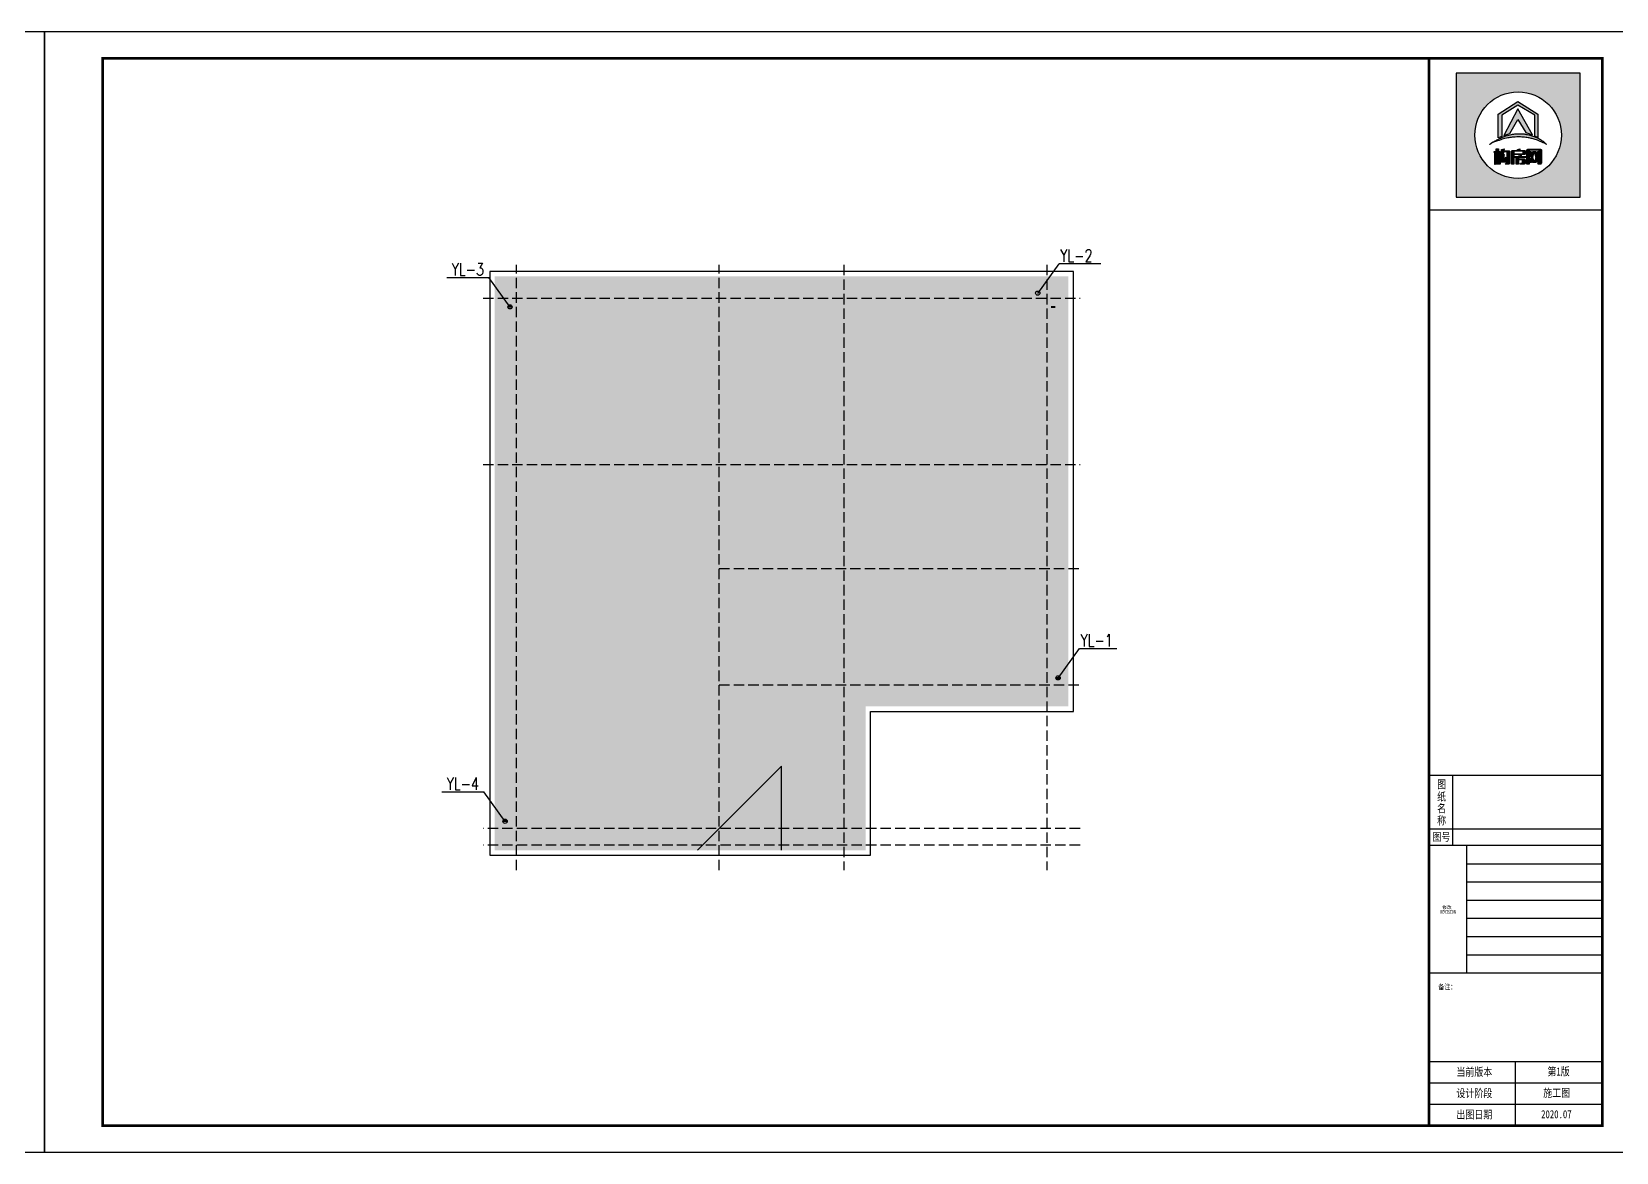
# Model space of a CAD drawing. Header units: millimetres. Extents: x -807114 to -50119, y -468455 to -61603.
# Drawn here: x -223169 to -185048, y -237099 to -210144 of the extents above; entities that cross this region are included whole.
import ezdxf
from ezdxf.enums import TextEntityAlignment as Align

# ---------------------------------------------------------------- set-up
doc = ezdxf.new("R2010")
doc.units = ezdxf.units.MM
doc.header["$LTSCALE"] = 1000
doc.linetypes.add('DASH', pattern=[0.35, 0.25, -0.1])
for name, color, linetype in [('DIM_SYMB', 3, 'Continuous'), ('PUB_DIM', 3, 'Continuous'), ('PUB_TEXT', 3, 'Continuous'), ('PUB_TITLE', 4, 'Continuous'), ('TWT_TEXT', 7, 'Continuous'), ('VPIPE_DIM', 3, 'Continuous'), ('厨卫', 134, 'Continuous'), ('建-屋顶', 4, 'Continuous'), ('建-轴', 1, 'Continuous')]:
    doc.layers.add(name, color=color, linetype=linetype)
doc.styles.add('_TWT_SERIAL', font='COMPLEX', dxfattribs={"width": 0.8, "height": 3.5, "bigfont": 'HZTXT'})
doc.styles.add('ZDBOX', font='simsun.ttc', dxfattribs={"width": 0.7})
doc.styles.add('宋体', font='simsun.ttc', dxfattribs={"width": 0.8})

# ---------------------------------------------------------------- blocks, each defined once
blk = doc.blocks.new('sadasfafa')
h = blk.add_hatch(color=252)
h.dxf.hatch_style = 1
h.paths.add_polyline_path([(1853311, -2488040), (1853311, -2490368), (1855639, -2490368), (1855639, -2488040)])
h.paths.add_polyline_path([(1855286, -2489204, 1), (1853664, -2489204, 1)], flags=16)
edge = h.paths.add_edge_path(flags=0)
edge.add_spline(control_points=[(1853945, -2489376), (1853935, -2489385), (1854022, -2489327), (1854064, -2489324), (1854178, -2489280), (1854273, -2489257), (1854375, -2489242), (1854470, -2489236), (1854555, -2489239), (1854630, -2489250), (1854700, -2489259), (1854781, -2489280), (1854854, -2489303), (1854917, -2489335), (1854967, -2489354), (1854993, -2489368), (1855014, -2489382), (1854982, -2489354), (1854965, -2489332), (1854910, -2489297), (1854854, -2489260), (1854784, -2489234), (1854713, -2489206), (1854640, -2489189), (1854569, -2489179), (1854497, -2489176), (1854414, -2489178), (1854321, -2489198), (1854229, -2489222), (1854147, -2489257), (1854080, -2489292), (1854021, -2489325), (1853977, -2489352), (1853953, -2489369), (1853945, -2489376)], knot_values=[0, 0, 0, 0, 114.670179, 423.637006, 763.89867, 1083.683754, 1343.405239, 1688.07646, 1952.326814, 2113.699055, 2375.693807, 2595.188681, 2872.839541, 3068.155951, 3238.592156, 3348.056762, 3361.095167, 3431.805845, 3527.265261, 3733.200323, 3952.805082, 4160.23278, 4398.128766, 4650.488133, 4837.16968, 5050.428326, 5308.684497, 5588.159898, 5913.430939, 6163.12325, 6398.139207, 6601.625078, 6772.549769, 6871.149972, 6871.149972, 6871.149972, 6871.149972], degree=3, periodic=1)
h.paths.add_polyline_path([(1854530, -2489580), (1854534, -2489580), (1854534, -2489603), (1854618, -2489603), (1854618, -2489621), (1854481, -2489621), (1854481, -2489650), (1854589, -2489650), (1854599, -2489656), (1854606, -2489666), (1854606, -2489733), (1854600, -2489742), (1854590, -2489750), (1854506, -2489750), (1854514, -2489740), (1854518, -2489731), (1854552, -2489731), (1854558, -2489728), (1854560, -2489721), (1854560, -2489675), (1854558, -2489670), (1854553, -2489667), (1854481, -2489667), (1854481, -2489750), (1854436, -2489750), (1854436, -2489626), (1854433, -2489621), (1854406, -2489621), (1854406, -2489603), (1854488, -2489603), (1854488, -2489590)], flags=0)
h.paths.add_polyline_path([(1854486, -2489468), (1854506, -2489461), (1854506, -2489485), (1854510, -2489489), (1854601, -2489489), (1854609, -2489494), (1854615, -2489502), (1854615, -2489556), (1854607, -2489564), (1854599, -2489569), (1854401, -2489569), (1854394, -2489573), (1854394, -2489750), (1854349, -2489750), (1854349, -2489504), (1854355, -2489495), (1854367, -2489489), (1854462, -2489489), (1854462, -2489474)], flags=0)
h.paths.add_polyline_path([(1854394, -2489554), (1854394, -2489512), (1854404, -2489506), (1854562, -2489506), (1854570, -2489513), (1854570, -2489554)], flags=0)
h.paths.add_polyline_path([(1854214, -2489569), (1854203, -2489632), (1854193, -2489683), (1854194, -2489689), (1854218, -2489689), (1854220, -2489683), (1854214, -2489633), (1854254, -2489614), (1854263, -2489686), (1854263, -2489700), (1854255, -2489709), (1854159, -2489709), (1854150, -2489702), (1854148, -2489692), (1854173, -2489569)], flags=0)
h.paths.add_polyline_path([(1854187, -2489466), (1854213, -2489458), (1854207, -2489496), (1854296, -2489496), (1854305, -2489498), (1854312, -2489505), (1854314, -2489513), (1854314, -2489733), (1854310, -2489741), (1854301, -2489750), (1854231, -2489750), (1854238, -2489741), (1854243, -2489730), (1854261, -2489730), (1854268, -2489727), (1854270, -2489720), (1854270, -2489531), (1854270, -2489526), (1854267, -2489521), (1854260, -2489516), (1854202, -2489516), (1854201, -2489534), (1854196, -2489558), (1854150, -2489558), (1854159, -2489535), (1854165, -2489504), (1854167, -2489471)], flags=0)
h.paths.add_polyline_path([(1854140, -2489544), (1854140, -2489750), (1854114, -2489750), (1854114, -2489544)], flags=0)
h.paths.add_polyline_path([(1854056, -2489544), (1854053, -2489750), (1854031, -2489750), (1854031, -2489544)], flags=0)
h.paths.add_polyline_path([(1854107, -2489459), (1854107, -2489508), (1854139, -2489508), (1854139, -2489527), (1854107, -2489527), (1854107, -2489750), (1854062, -2489750), (1854062, -2489527), (1854029, -2489527), (1854029, -2489508), (1854062, -2489508), (1854062, -2489459)], flags=0)
h.paths.add_polyline_path([(1854209, -2489211), (1854471, -2488714), (1854743, -2489200), (1854618, -2489155), (1854470, -2488913), (1854318, -2489172)], flags=0)
h.paths.add_polyline_path([(1854102, -2488808), (1854470, -2488575), (1854848, -2488810), (1854848, -2489247), (1854790, -2489223), (1854790, -2488832), (1854471, -2488643), (1854168, -2488829), (1854168, -2489231), (1854102, -2489257)], flags=0)
h.paths.add_polyline_path([(1854685, -2489750), (1854641, -2489750), (1854641, -2489488), (1854641, -2489484), (1854646, -2489475), (1854656, -2489467), (1854898, -2489467), (1854907, -2489471), (1854916, -2489478), (1854916, -2489731), (1854908, -2489743), (1854902, -2489750), (1854847, -2489750), (1854858, -2489732), (1854866, -2489731), (1854869, -2489724), (1854869, -2489718), (1854867, -2489718), (1854836, -2489718), (1854826, -2489684), (1854814, -2489718), (1854746, -2489718), (1854736, -2489684), (1854722, -2489718), (1854689, -2489718), (1854689, -2489709), (1854691, -2489709), (1854720, -2489621), (1854685, -2489512)], flags=0)
h.paths.add_polyline_path([(1854779, -2489518), (1854809, -2489621), (1854781, -2489709), (1854777, -2489709), (1854750, -2489621), (1854775, -2489518)], flags=0)
h = blk.add_hatch(color=7)
h.dxf.hatch_style = 1
h.paths.add_polyline_path([(1854102, -2489257), (1854168, -2489231), (1854168, -2488829), (1854471, -2488643), (1854790, -2488832), (1854790, -2489223), (1854848, -2489247), (1854848, -2488810), (1854470, -2488575), (1854102, -2488808)])
h = blk.add_hatch(color=7)
h.dxf.hatch_style = 1
h.paths.add_polyline_path([(1854318, -2489172), (1854470, -2488913), (1854618, -2489155), (1854743, -2489200), (1854471, -2488714), (1854209, -2489211)])
h = blk.add_hatch(color=7)
h.dxf.hatch_style = 1
edge = h.paths.add_edge_path()
edge.add_spline(control_points=[(1853945, -2489376), (1853953, -2489369), (1853977, -2489352), (1854021, -2489325), (1854080, -2489292), (1854147, -2489257), (1854229, -2489222), (1854321, -2489198), (1854414, -2489178), (1854497, -2489176), (1854569, -2489179), (1854640, -2489189), (1854713, -2489206), (1854784, -2489234), (1854854, -2489260), (1854910, -2489297), (1854965, -2489332), (1854982, -2489354), (1855014, -2489382), (1854993, -2489368), (1854967, -2489354), (1854917, -2489335), (1854854, -2489303), (1854781, -2489280), (1854700, -2489259), (1854630, -2489250), (1854555, -2489239), (1854470, -2489236), (1854375, -2489242), (1854273, -2489257), (1854178, -2489280), (1854064, -2489324), (1854022, -2489327), (1853935, -2489385), (1853945, -2489376)], knot_values=[0, 0, 0, 0, 98.600203, 269.524894, 473.010766, 708.026723, 957.719033, 1282.990074, 1562.465475, 1820.721647, 2033.980292, 2220.661839, 2473.021206, 2710.917192, 2918.34489, 3137.949649, 3343.884711, 3439.344127, 3510.054805, 3523.09321, 3632.557816, 3802.994021, 3998.310431, 4275.961291, 4495.456165, 4757.450917, 4918.823158, 5183.073513, 5527.744733, 5787.466218, 6107.251302, 6447.512966, 6756.479793, 6871.149972, 6871.149972, 6871.149972, 6871.149972], degree=3, periodic=1)
h = blk.add_hatch(color=7)
h.dxf.hatch_style = 1
h.paths.add_polyline_path([(1854062, -2489459), (1854062, -2489508), (1854029, -2489508), (1854029, -2489527), (1854062, -2489527), (1854062, -2489750), (1854107, -2489750), (1854107, -2489527), (1854139, -2489527), (1854139, -2489508), (1854107, -2489508), (1854107, -2489459)])
h = blk.add_hatch(color=7)
h.dxf.hatch_style = 1
h.paths.add_polyline_path([(1854031, -2489544), (1854031, -2489750), (1854053, -2489750), (1854056, -2489544)])
h = blk.add_hatch(color=7)
h.dxf.hatch_style = 1
h.paths.add_polyline_path([(1854114, -2489544), (1854114, -2489750), (1854140, -2489750), (1854140, -2489544)])
h = blk.add_hatch(color=7)
h.dxf.hatch_style = 1
h.paths.add_polyline_path([(1854167, -2489471), (1854165, -2489504), (1854159, -2489535), (1854150, -2489558), (1854196, -2489558), (1854201, -2489534), (1854202, -2489516), (1854260, -2489516), (1854267, -2489521), (1854270, -2489526), (1854270, -2489531), (1854270, -2489720), (1854268, -2489727), (1854261, -2489730), (1854243, -2489730), (1854238, -2489741), (1854231, -2489750), (1854301, -2489750), (1854310, -2489741), (1854314, -2489733), (1854314, -2489513), (1854312, -2489505), (1854305, -2489498), (1854296, -2489496), (1854207, -2489496), (1854213, -2489458), (1854187, -2489466)])
h = blk.add_hatch(color=7)
h.dxf.hatch_style = 1
h.paths.add_polyline_path([(1854462, -2489474), (1854462, -2489489), (1854367, -2489489), (1854355, -2489495), (1854349, -2489504), (1854349, -2489750), (1854394, -2489750), (1854394, -2489573), (1854401, -2489569), (1854599, -2489569), (1854607, -2489564), (1854615, -2489556), (1854615, -2489502), (1854609, -2489494), (1854601, -2489489), (1854510, -2489489), (1854506, -2489485), (1854506, -2489461), (1854486, -2489468)])
h.paths.add_polyline_path([(1854394, -2489554), (1854394, -2489512), (1854404, -2489506), (1854562, -2489506), (1854570, -2489513), (1854570, -2489554)], flags=16)
h = blk.add_hatch(color=7)
h.dxf.hatch_style = 1
h.paths.add_polyline_path([(1854685, -2489512), (1854685, -2489493), (1854693, -2489483), (1854862, -2489483), (1854869, -2489491), (1854869, -2489724), (1854866, -2489731), (1854858, -2489732), (1854847, -2489750), (1854902, -2489750), (1854908, -2489743), (1854916, -2489731), (1854916, -2489478), (1854907, -2489471), (1854898, -2489467), (1854656, -2489467), (1854646, -2489475), (1854641, -2489484), (1854641, -2489488), (1854641, -2489750), (1854685, -2489750)])
h = blk.add_hatch(color=7)
h.dxf.hatch_style = 1
h.paths.add_polyline_path([(1854866, -2489709), (1854840, -2489621), (1854866, -2489512), (1854836, -2489512), (1854824, -2489558), (1854808, -2489512), (1854745, -2489512), (1854734, -2489557), (1854719, -2489512), (1854689, -2489512), (1854720, -2489621), (1854691, -2489709), (1854689, -2489709), (1854689, -2489710), (1854689, -2489718), (1854722, -2489718), (1854736, -2489684), (1854746, -2489718), (1854814, -2489718), (1854826, -2489684), (1854836, -2489718), (1854867, -2489718), (1854867, -2489709)])
h.paths.add_polyline_path([(1854779, -2489518), (1854809, -2489621), (1854781, -2489709), (1854777, -2489709), (1854750, -2489621), (1854775, -2489518)], flags=16)
h = blk.add_hatch(color=7)
h.dxf.hatch_style = 1
h.paths.add_polyline_path([(1854173, -2489569), (1854148, -2489692), (1854150, -2489702), (1854159, -2489709), (1854255, -2489709), (1854263, -2489700), (1854263, -2489686), (1854254, -2489614), (1854214, -2489633), (1854220, -2489683), (1854218, -2489689), (1854194, -2489689), (1854193, -2489683), (1854203, -2489632), (1854214, -2489569)])
h = blk.add_hatch(color=7)
h.dxf.hatch_style = 1
h.paths.add_polyline_path([(1854488, -2489590), (1854488, -2489603), (1854406, -2489603), (1854406, -2489621), (1854433, -2489621), (1854436, -2489626), (1854436, -2489750), (1854481, -2489750), (1854481, -2489667), (1854553, -2489667), (1854558, -2489670), (1854560, -2489675), (1854560, -2489721), (1854558, -2489728), (1854552, -2489731), (1854518, -2489731), (1854514, -2489740), (1854506, -2489750), (1854590, -2489750), (1854600, -2489742), (1854606, -2489733), (1854606, -2489666), (1854599, -2489656), (1854589, -2489650), (1854481, -2489650), (1854481, -2489621), (1854618, -2489621), (1854618, -2489603), (1854534, -2489603), (1854534, -2489580), (1854530, -2489580)])
for points in [[(1855639, -2488040), (1853311, -2488040), (1853311, -2490368), (1855639, -2490368)], [(1854102, -2489257), (1854102, -2488808), (1854470, -2488575), (1854848, -2488810), (1854848, -2489247), (1854790, -2489223), (1854790, -2488832), (1854471, -2488643), (1854168, -2488829), (1854168, -2489231)], [(1854209, -2489211), (1854318, -2489172), (1854470, -2488913), (1854618, -2489155), (1854743, -2489200), (1854471, -2488714)], [(1854062, -2489459), (1854107, -2489459), (1854107, -2489508), (1854139, -2489508), (1854139, -2489527), (1854107, -2489527), (1854107, -2489750), (1854062, -2489750), (1854062, -2489527), (1854029, -2489527), (1854029, -2489508), (1854062, -2489508)], [(1854056, -2489544), (1854031, -2489544), (1854031, -2489750), (1854053, -2489750)], [(1854114, -2489544), (1854140, -2489544), (1854140, -2489750), (1854114, -2489750)], [(1854462, -2489474), (1854486, -2489468), (1854506, -2489461), (1854506, -2489485), (1854510, -2489489), (1854601, -2489489), (1854609, -2489494), (1854615, -2489502), (1854615, -2489556), (1854607, -2489564), (1854599, -2489569), (1854401, -2489569), (1854394, -2489573), (1854394, -2489750), (1854349, -2489750), (1854349, -2489504), (1854355, -2489495), (1854367, -2489489), (1854462, -2489489)], [(1854394, -2489554), (1854570, -2489554), (1854570, -2489513), (1854562, -2489506), (1854404, -2489506), (1854394, -2489512)], [(1854641, -2489750), (1854641, -2489488), (1854641, -2489484), (1854646, -2489475), (1854656, -2489467), (1854898, -2489467), (1854907, -2489471), (1854916, -2489478), (1854916, -2489731), (1854908, -2489743), (1854902, -2489750), (1854847, -2489750), (1854858, -2489732), (1854866, -2489731), (1854869, -2489724), (1854869, -2489491), (1854862, -2489483), (1854693, -2489483), (1854685, -2489493), (1854685, -2489750)], [(1854775, -2489518), (1854779, -2489518), (1854809, -2489621), (1854781, -2489709), (1854777, -2489709), (1854750, -2489621)], [(1854488, -2489590), (1854530, -2489580), (1854534, -2489580), (1854534, -2489603), (1854618, -2489603), (1854618, -2489621), (1854481, -2489621), (1854481, -2489650), (1854589, -2489650), (1854599, -2489656), (1854606, -2489666), (1854606, -2489733), (1854600, -2489742), (1854590, -2489750), (1854506, -2489750), (1854514, -2489740), (1854518, -2489731), (1854552, -2489731), (1854558, -2489728), (1854560, -2489721), (1854560, -2489675), (1854558, -2489670), (1854553, -2489667), (1854481, -2489667), (1854481, -2489750), (1854436, -2489750), (1854436, -2489626), (1854433, -2489621), (1854406, -2489621), (1854406, -2489603), (1854488, -2489603)]]:
    blk.add_lwpolyline(points, close=True)
for points in [[(1854167, -2489471), (1854187, -2489466), (1854213, -2489458), (1854207, -2489496), (1854296, -2489496), (1854305, -2489498), (1854312, -2489505), (1854314, -2489513), (1854314, -2489733), (1854310, -2489741), (1854301, -2489750), (1854231, -2489750), (1854238, -2489741), (1854243, -2489730), (1854261, -2489730), (1854268, -2489727), (1854270, -2489720), (1854270, -2489531), (1854270, -2489526), (1854267, -2489521), (1854260, -2489516), (1854202, -2489516), (1854201, -2489534), (1854196, -2489558), (1854150, -2489558), (1854150, -2489558), (1854159, -2489535), (1854165, -2489504), (1854167, -2489471)], [(1854866, -2489709), (1854866, -2489709), (1854867, -2489709), (1854867, -2489718), (1854836, -2489718), (1854826, -2489684), (1854814, -2489718), (1854746, -2489718), (1854736, -2489684), (1854722, -2489718), (1854689, -2489718), (1854689, -2489710), (1854689, -2489709), (1854691, -2489709), (1854720, -2489621), (1854689, -2489512)], [(1854173, -2489569), (1854214, -2489569), (1854203, -2489632), (1854193, -2489683), (1854194, -2489689), (1854218, -2489689), (1854220, -2489683), (1854214, -2489633), (1854254, -2489614), (1854263, -2489686), (1854263, -2489700), (1854255, -2489709), (1854159, -2489709), (1854150, -2489702), (1854148, -2489692), (1854173, -2489569)]]:
    blk.add_lwpolyline(points)
at = {"color": 7}
blk.add_lwpolyline([(1854689, -2489512), (1854719, -2489512), (1854734, -2489557), (1854745, -2489512), (1854808, -2489512), (1854824, -2489558), (1854836, -2489512), (1854866, -2489512), (1854840, -2489621), (1854866, -2489709)], dxfattribs=at)
blk.add_circle((1854475, -2489204), 811)
at = {"start_tangent": (-0.74079, -0.671736), "end_tangent": (-0.74079, -0.671736)}
blk.add_spline([(1853945, -2489376), (1853977, -2489357), (1854071, -2489318), (1854178, -2489282), (1854280, -2489257), (1854365, -2489245), (1854479, -2489238), (1854566, -2489241), (1854619, -2489248), (1854704, -2489261), (1854775, -2489279), (1854861, -2489308), (1854920, -2489335), (1854972, -2489357), (1855003, -2489375), (1855007, -2489377), (1854990, -2489361), (1854968, -2489339), (1854913, -2489299), (1854851, -2489261), (1854787, -2489235), (1854714, -2489208), (1854633, -2489189), (1854572, -2489180), (1854501, -2489177), (1854416, -2489181), (1854326, -2489198), (1854222, -2489227), (1854146, -2489259), (1854077, -2489294), (1854019, -2489327), (1853971, -2489357), (1853945, -2489376)], degree=3, dxfattribs=at)

msp = doc.modelspace()

# ---------------------------------------------------------------- hatches: boundary and pattern name
h = msp.add_hatch()
h.set_pattern_fill('弯瓦屋面', color=20, scale=120, angle=180)
h.set_pattern_definition([(180, (40897.37, 1573.54), (-240, -240), [48, -192]), (225, (40801.37, 1549.54), (-5e-14, -240), [67.88225, -271.529]), (270, (40753.37, 1501.54), (240, -240), [240]), (315, (40705.37, 1549.54), (240, -5e-14), [67.88225, -271.529]), (206.56505, (40849.37, 1573.54), (-240, -2e-07), [53.664, -482.99231]), (153.43495, (40705.37, 1549.54), (-240, 2e-07), [53.664, -482.99231])])
h.paths.add_polyline_path([(-198229.2, -216032.3), (-212029.2, -216032.3), (-207569.2, -220492.3), (-206859.2, -221202.3), (-203399.2, -221202.3), (-202689.2, -220492.3)])
h = msp.add_hatch()
h.set_pattern_fill('弯瓦屋面', color=20, scale=120, angle=270)
h.set_pattern_definition([(270, (40897.37, 1573.54), (240, -240), [48, -192]), (315, (40921.37, 1477.54), (240, -5e-14), [67.88225, -271.529]), (360, (40969.37, 1429.54), (240, 240), [240]), (45, (40921.37, 1381.54), (5e-14, 240), [67.88225, -271.529]), (296.56505, (40897.37, 1525.54), (2e-07, -240), [53.664, -482.99231]), (243.43495, (40921.37, 1381.54), (-2e-07, -240), [53.664, -482.99231])])
h.paths.add_polyline_path([(-212029.2, -216032.3), (-212029.2, -229832.3), (-207569.2, -225372.3), (-207569.2, -221912.3), (-206859.2, -221202.3), (-207569.2, -220492.3)])
h.paths.add_polyline_path([(-205129.2, -229832.3), (-205129.2, -227812.3), (-207149.2, -229832.3)])
h = msp.add_hatch()
h.set_pattern_fill('弯瓦屋面', color=20, scale=120, angle=90)
h.set_pattern_definition([(90, (40897.37, 1573.54), (-240, 240), [48, -192]), (135, (40873.37, 1669.54), (-240, 3e-14), [67.88225, -271.529]), (180, (40825.37, 1717.54), (-240, -240), [240]), (225, (40873.37, 1765.54), (-5e-14, -240), [67.88225, -271.529]), (116.56505, (40897.37, 1621.54), (-2e-07, 240), [53.664, -482.99231]), (63.43495, (40873.37, 1765.54), (2e-07, 240), [53.664, -482.99231])])
h.paths.add_polyline_path([(-198229.2, -216032.3), (-202689.2, -220492.3), (-203399.2, -221202.3), (-202689.2, -221912.3), (-198229.2, -226372.3)])
h.paths.add_polyline_path([(-203109.2, -226372.3), (-207569.2, -221912.3), (-207569.2, -225372.3), (-205129.2, -227812.3), (-203109.2, -229832.3)])
h.paths.add_polyline_path([(-203109.2, -229832.3), (-205129.2, -227812.3), (-205129.2, -229832.3)])
h = msp.add_hatch()
h.set_pattern_fill('弯瓦屋面', color=20, scale=120)
h.set_pattern_definition([(0, (40897.37, 1573.54), (240, 240), [48, -192]), (45, (40993.37, 1597.54), (3e-14, 240), [67.88225, -271.529]), (90, (41041.37, 1645.54), (-240, 240), [240]), (135, (41089.37, 1597.54), (-240, 3e-14), [67.88225, -271.529]), (26.56505, (40945.37, 1573.54), (240, 2e-07), [53.664, -482.99231]), (333.43495, (41089.37, 1597.54), (240, -2e-07), [53.664, -482.99231])])
h.paths.add_polyline_path([(-207149.2, -229832.3), (-205129.2, -227812.3), (-207569.2, -225372.3), (-212029.2, -229832.3)])
h.paths.add_polyline_path([(-198229.2, -226372.3), (-202689.2, -221912.3), (-203399.2, -221202.3), (-206859.2, -221202.3), (-207569.2, -221912.3), (-203109.2, -226372.3)])

# ---------------------------------------------------------------- linework, layer by layer
for p, q in [((-188978.8, -229718.3), (-188978.8, -228033.6)), ((-189556.4, -229317.2), (-185384.8, -229317.2))]:
    msp.add_line(p, q)
at = {"const_width": 32.1}
for points in [[(-189556.4, -214431.8), (-185384.8, -214431.8)], [(-189556.4, -228033.6), (-185384.8, -228033.6)], [(-189556.4, -229718.3), (-185384.8, -229718.3)], [(-189556.4, -232784.7), (-185384.8, -232784.7)]]:
    msp.add_lwpolyline(points, dxfattribs=at)
msp.add_lwpolyline([(-212149.2, -229952.3), (-202989.2, -229952.3), (-202989.2, -226492.3), (-198109.2, -226492.3), (-198109.2, -215912.3), (-212149.2, -215912.3)], close=True)
at = {"layer": 'DIM_SYMB'}
for points in [[(-205121, -220102.9, 0, 0, 0), (-205121, -218065.1, 180, 0, 0), (-205121, -217390.1, 0, 0, 0)], [(-201677.6, -221106.2, 0, 0, 0), (-199639.8, -221106.2, 180, 0, 0), (-198964.8, -221106.2, 0, 0, 0)], [(-208796.5, -222073.6, 0, 0, 0), (-210834.2, -222073.6, 180, 0, 0), (-211509.2, -222073.6, 0, 0, 0)], [(-203837.7, -222173.4, 0, 0, 0), (-203837.7, -224211.2, 180, 0, 0), (-203837.7, -224886.2, 0, 0, 0)], [(-207432.6, -226599.6, 0, 0, 0), (-207432.6, -228637.3, 180, 0, 0), (-207432.6, -229312.3, 0, 0, 0)]]:
    msp.add_lwpolyline(points, format="xyseb", dxfattribs=at)
at = {"layer": 'PUB_DIM'}
for p, q in [((-198965.9, -216441.8, 0), (-198453.3, -215729)), ((-211662, -216771.2, 0), (-212174.7, -216058.4)), ((-198477.3, -225695.4, 0), (-197964.6, -224982.7)), ((-197964.6, -224982.7), (-197063, -224982.7)), ((-211781.2, -229144.2, 0), (-212293.9, -228431.5))]:
    msp.add_line(p, q, dxfattribs=at)
at = {"layer": 'PUB_TITLE'}
for p, q in [((-189556.4, -234916.7), (-185384.8, -234916.7)), ((-187470.6, -236456.9), (-187470.6, -234916.7)), ((-189556.4, -235430.1), (-185384.8, -235430.1)), ((-189556.4, -235943.5), (-185384.8, -235943.5))]:
    msp.add_line(p, q, dxfattribs=at)
for points in [[(-260985.8, -237098.7), (-222864.4, -237098.7), (-222864.4, -210144.2), (-260985.8, -210144.2)], [(-222864.4, -237098.7), (-184743, -237098.7), (-184743, -210144.2), (-222864.4, -210144.2)], [(-221458, -236456.9), (-185384.8, -236456.9), (-185384.8, -210786), (-221458, -210786)]]:
    msp.add_lwpolyline(points, close=True, dxfattribs=at)
at = {"layer": 'PUB_TITLE', "const_width": 64.2}
msp.add_lwpolyline([(-221458, -236456.9), (-185384.8, -236456.9), (-185384.8, -210786), (-221458, -210786)], close=True, dxfattribs=at)
msp.add_lwpolyline([(-189556.4, -236456.9), (-189556.4, -210786)], dxfattribs=at)
at = {"layer": 'PUB_TITLE'}
msp.add_lwpolyline([(-189556.4, -232784.7), (-185384.8, -232784.7)], dxfattribs=at)
for points in [[(-188648.7, -229718.3), (-188648.7, -229718.3), (-188648.7, -232765.4), (-188648.7, -232765.4)], [(-188648.7, -230156.3), (-188648.7, -230156.3), (-186217.7, -230156.3), (-185384.8, -230156.3)], [(-188648.7, -230594.4), (-188648.7, -230594.4), (-186217.7, -230594.4), (-185384.8, -230594.4)], [(-188648.7, -231032.5), (-188648.7, -231032.5), (-186217.7, -231032.5), (-185384.8, -231032.5)], [(-188648.7, -231470.5), (-188648.7, -231470.5), (-186217.7, -231470.5), (-185384.8, -231470.5)], [(-188648.7, -231908.6), (-188648.7, -231908.6), (-186217.7, -231908.6), (-185384.8, -231908.6)], [(-188648.7, -232346.6), (-188648.7, -232346.6), (-186217.7, -232346.6), (-185384.8, -232346.6)]]:
    msp.add_open_spline(points, degree=3, dxfattribs=at)
at = {"layer": 'VPIPE_DIM'}
for p, q in [((-197446.1, -215729), (-198453.3, -215729)), ((-213181.9, -216058.4), (-212174.7, -216058.4)), ((-213301.1, -228431.5), (-212293.9, -228431.5))]:
    msp.add_line(p, q, dxfattribs=at)
at = {"layer": '厨卫'}
for p, q in [((-211611.6, -216753.4, 0), (-211712.4, -216753.4, 0)), ((-211611.6, -216771.2, 0), (-211712.4, -216771.2, 0)), ((-198646.9, -216753.4, 0), (-198546, -216753.4, 0)), ((-198646.9, -216771.2, 0), (-198546, -216771.2, 0)), ((-198527.7, -225677.7, 0), (-198426.8, -225677.7, 0)), ((-198527.7, -225695.4, 0), (-198426.8, -225695.4, 0)), ((-211730.8, -229126.5, 0), (-211831.6, -229126.5, 0)), ((-211730.8, -229144.2, 0), (-211831.6, -229144.2, 0))]:
    msp.add_line(p, q, dxfattribs=at)
for centre in [(-198965.9, -216432.9, 0), (-211662, -216762.3, 0), (-198477.3, -225686.6, 0), (-211781.2, -229135.3, 0)]:
    msp.add_circle(centre, 51.2, dxfattribs=at)
at = {"layer": '建-屋顶'}
for p, q in [((-205129.2, -227812.3), (-207149.2, -229832.3)), ((-205129.2, -229832.3), (-205129.2, -227812.3))]:
    msp.add_line(p, q, dxfattribs=at)
at = {"layer": '建-轴', "linetype": 'DASH'}
for p, q in [((-211509.2, -230312.3), (-211509.2, -215752.3)), ((-206629.2, -230312.3), (-206629.2, -215752.3)), ((-203629.2, -215752.3), (-203629.2, -230312.3)), ((-198749.2, -215752.3), (-198749.2, -230312.3)), ((-212309.2, -216552.3), (-197949.2, -216552.3)), ((-212309.2, -220552.3), (-197949.2, -220552.3)), ((-206629.2, -223052.3), (-197949.2, -223052.3)), ((-206629.2, -225852.3), (-197949.2, -225852.3)), ((-197949.2, -229312.3), (-212309.2, -229312.3)), ((-197949.2, -229712.3), (-212309.2, -229712.3))]:
    msp.add_line(p, q, dxfattribs=at)

# ---------------------------------------------------------------- block references
at = {"xscale": 1.28304, "yscale": 1.28304, "zscale": 1.28304}
msp.add_blockref('sadasfafa', (-2566776.4, 2981116.1), dxfattribs=at)

# ---------------------------------------------------------------- texts
at = {"style": 'ZDBOX', "width": 0.8}
for s, height, p in [('图', 192.5, (-189250.2, -228248.3)), ('纸', 192.5, (-189250.2, -228538.8)), ('名', 192.5, (-189250.2, -228819.4)), ('称', 192.5, (-189250.2, -229114.5)), ('图号', 192.53, (-189254.1, -229511.6)), ('备注：', 128.35, (-189113, -233115.3))]:
    msp.add_text(s, height=height, dxfattribs=at).set_placement(p, align=Align.MIDDLE)
for s, p in [('当前版本', (-188893.8, -235261.4)), ('第1版', (-186705.3, -235252.6)), ('设计阶段', (-188893.8, -235774.8)), ('施工图', (-186805.8, -235766)), ('出图日期', (-188893.8, -236288.3)), ('2020.07', (-186856.1, -236279.5))]:
    msp.add_text(s, height=192.53, dxfattribs=at).set_placement(p)
at = {"layer": 'PUB_TEXT', "color": 8, "style": '宋体', "width": 0.7}
msp.add_text('REVISION', height=81.59, dxfattribs=at).set_placement((-189281.7, -231380), align=Align.BOTTOM_LEFT)
at = {"layer": 'PUB_TEXT', "color": 8, "style": '宋体'}
msp.add_text('修改', height=81.59, dxfattribs=at).set_placement((-189237.2, -231246.2))
at = {"layer": 'TWT_TEXT', "style": '_TWT_SERIAL', "width": 0.752941}
for s, p in [('YL-2', (-198426.1, -215679)), ('YL-3', (-213065.9, -216008.4)), ('YL-1', (-197937.4, -224932.7)), ('YL-4', (-213185.1, -228381.5))]:
    msp.add_text(s, height=297.5, dxfattribs=at).set_placement(p)

doc.saveas('drawing.dxf')
